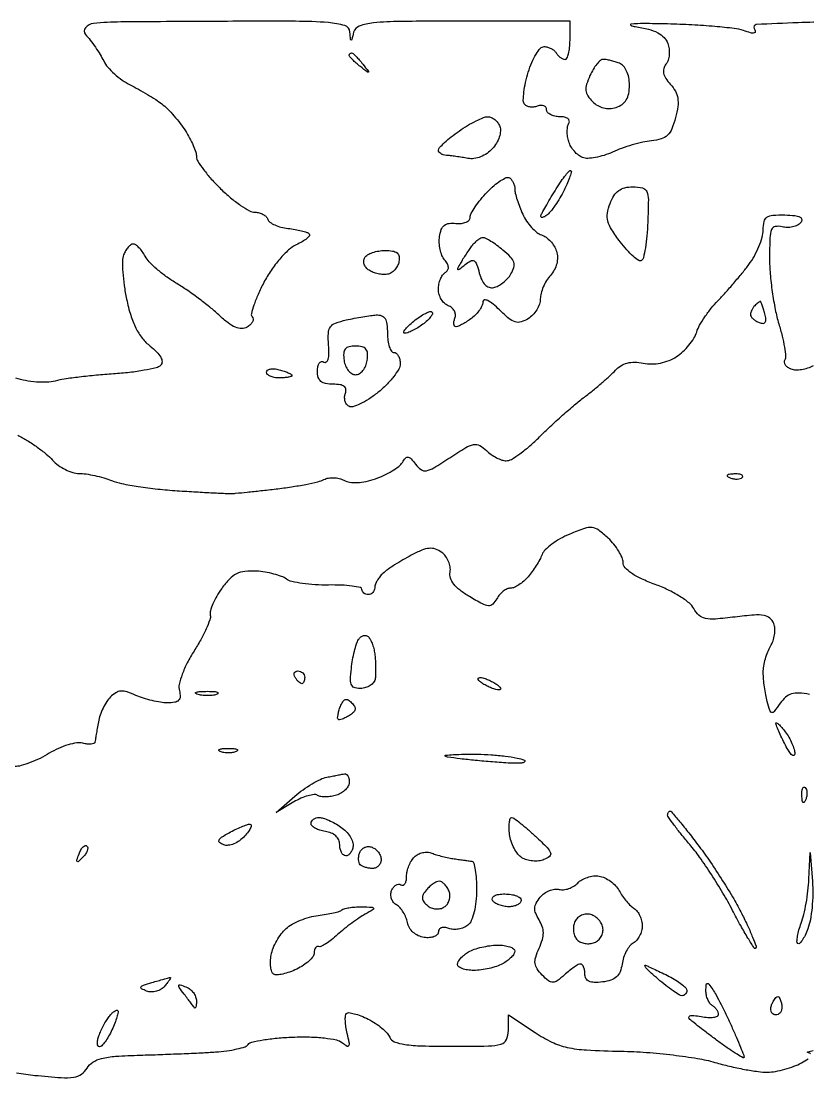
# Model space of a CAD drawing. Extents: x 0 to 102, y 0 to 135.
# Drawn here: x 45.47 to 55.92, y 121.33 to 135.36 of the extents above; entities that cross this region are included whole.
import ezdxf

# ---------------------------------------------------------------- set-up
doc = ezdxf.new("R2010")
doc.units = 0
doc.header["$MEASUREMENT"] = 0

msp = doc.modelspace()

# ---------------------------------------------------------------- linework, layer by layer
for points in [[(56.617752, 135.355532, 0.0071), (55.79221, 135.338575, 0.004756), (55.236876, 135.313986, 0.569448), (55.209736, 135.262074, -0.108081), (55.223662, 135.222486, -0.39356), (55.209402, 135.202802, -0.115924), (55.162134, 135.204546, -0.015686), (55.066679, 135.233974, 0.052988), (54.942905, 135.262244, 0.007789), (54.686814, 135.288739, 0.008719), (54.382035, 135.310133, 0.00739), (54.0594, 135.322353, 0.003707), (53.739758, 135.327361, 0.022525), (53.574414, 135.321275, 0.748598), (53.571201, 135.305726, 0.086642), (53.628372, 135.287002, -0.024291), (53.804513, 135.252722, -0.05865), (53.92861, 135.206302, -0.082012), (54.011856, 135.14448, -0.105951), (54.062067, 135.0639, -0.058417), (54.079042, 134.991216, -0.050584), (54.079954, 134.912872, -0.053201), (54.065672, 134.840838, -0.093376), (54.037269, 134.787363, 0.100505), (54.007369, 134.729098, 0.122369), (54.005519, 134.667973, 0.092364), (54.033945, 134.600263, 0.03849), (54.094823, 134.521599, -0.056068), (54.161353, 134.429103, -0.088766), (54.19332, 134.337115, -0.073847), (54.194409, 134.227866, -0.028627), (54.16506, 134.079036, -0.033608), (54.116236, 133.931272, -0.105055), (54.057816, 133.845079, -0.118105), (53.973682, 133.795707, -0.048375), (53.843011, 133.769371, 0.029116), (53.728487, 133.750839, 0.015314), (53.588718, 133.71526, 0.015185), (53.447328, 133.669929, 0.022556), (53.326868, 133.621014, -0.030951), (53.214912, 133.577726, -0.031859), (53.099538, 133.549079, -0.033614), (52.996909, 133.537487, -0.103284), (52.928239, 133.548609, -0.077463), (52.874193, 133.579627, -0.045657), (52.820463, 133.631404, -0.044408), (52.775067, 133.694471, -0.057013), (52.74586, 133.759658, -0.040488), (52.73025, 133.827426, -0.038187), (52.725351, 133.898175, -0.040572), (52.730962, 133.961554, -0.096339), (52.747632, 134.005643, 0.200291), (52.752782, 134.037921, 0.182232), (52.73372, 134.065926, 0.105242), (52.689231, 134.084891, 0.048345), (52.626193, 134.091, -0.051794), (52.559544, 134.097923, -0.071699), (52.503169, 134.11851, -0.091703), (52.465285, 134.148908, -0.179829), (52.452, 134.184651, 0.154099), (52.441982, 134.216384, 0.15229), (52.415519, 134.236793, 0.114223), (52.375317, 134.241936, 0.066643), (52.327809, 134.230646, -0.06528), (52.276676, 134.218348, -0.071545), (52.225727, 134.220243, -0.080739), (52.182745, 134.235504, -0.129448), (52.154692, 134.262155, -0.148833), (52.14144, 134.312359, -0.022071), (52.150073, 134.417981, -0.023238), (52.172232, 134.545422, -0.01812), (52.207674, 134.68146, -0.027453), (52.254631, 134.811719, -0.038302), (52.311523, 134.921684, -0.042784), (52.369612, 134.99978, -0.214646), (52.418098, 135.0216, -0.068718), (52.463485, 135.015333, -0.052518), (52.510097, 134.996749, -0.053418), (52.550887, 134.969375, -0.080028), (52.5789, 134.937, 0.050749), (52.603757, 134.904638, 0.047926), (52.635069, 134.877251, 0.051514), (52.667807, 134.858511, 0.104621), (52.696693, 134.8524, 0.291668), (52.722029, 134.868554, 0.045787), (52.742957, 134.926954, 0.038798), (52.757456, 135.008938, 0.024374), (52.7622, 135.1062), (52.7622, 135.36), (51.344303, 135.36, 0.00242), (50.507388, 135.355949, 0.022908), (50.149385, 135.336065, 0.060067), (49.963184, 135.294175, 0.248406), (49.887717, 135.21195, -0.00213), (49.861682, 135.11403, -0.351265), (49.853287, 135.107896, -0.379848), (49.846147, 135.114827, -0.00224), (49.839214, 135.214112, 0.314104), (49.770732, 135.299856, 0.052744), (49.552301, 135.340233, 0.018782), (49.115253, 135.357652, 0.001633), (48.002464, 135.356554, 0.001143), (46.796374, 135.348667, 0.023321), (46.432292, 135.328455, 0.187357), (46.323762, 135.272982, 0.383105), (46.324103, 135.184609, -0.020728), (46.38787, 135.107992, -0.01274), (46.456781, 135.012917, -0.012767), (46.520259, 134.915216, -0.022201), (46.567136, 134.830667, 0.062672), (46.621587, 134.74882, 0.030947), (46.709039, 134.659367, 0.030128), (46.812639, 134.576512, 0.038546), (46.917564, 134.514, -0.011687), (47.02772, 134.456143, -0.008585), (47.14715, 134.3871, -0.008684), (47.257962, 134.317827, -0.019045), (47.339687, 134.2602, -0.033488), (47.413821, 134.195285, -0.016166), (47.500091, 134.10311, -0.015951), (47.584163, 134.00085, -0.022041), (47.65242, 133.903627, -0.020031), (47.708526, 133.807425, -0.020858), (47.755942, 133.708312, -0.02109), (47.789584, 133.619565, -0.080212), (47.799, 133.561246, 0.14255), (47.816869, 133.499843, 0.019782), (47.89324, 133.389624, 0.021336), (47.996969, 133.263474, 0.016618), (48.119817, 133.135269, 0.01968), (48.252722, 133.015336, 0.023789), (48.386765, 132.914023, 0.0234), (48.505484, 132.840768, 0.127196), (48.578067, 132.822, -0.063831), (48.632957, 132.814964, -0.063632), (48.684359, 132.794309, -0.069541), (48.724679, 132.763783, -0.116057), (48.746922, 132.727734, 0.160108), (48.775214, 132.689677, 0.048192), (48.838703, 132.65352, 0.042832), (48.922261, 132.624359, 0.035221), (49.015242, 132.607464, -0.01562), (49.109299, 132.594154, -0.019211), (49.195995, 132.575655, -0.017939), (49.266622, 132.555, -0.116778), (49.297903, 132.535697, -0.366654), (49.299942, 132.511048, -0.063374), (49.265564, 132.473917, -0.043702), (49.204707, 132.431387, -0.023774), (49.123551, 132.389644, 0.07989), (49.024333, 132.323647, 0.028885), (48.906543, 132.201351, 0.027707), (48.790486, 132.049783, 0.029081), (48.693925, 131.88867, 0.015847), (48.617754, 131.731023, 0.023991), (48.562611, 131.589034, 0.020852), (48.529287, 131.473479, 0.261866), (48.541107, 131.431293, -0.195361), (48.552788, 131.403629, -0.120807), (48.54474, 131.368754, -0.085269), (48.517148, 131.331489, -0.052484), (48.473865, 131.298004, -0.13999), (48.401939, 131.277679, -0.099971), (48.319527, 131.294561, -0.064165), (48.220328, 131.352615, -0.023195), (48.095615, 131.458518, 0.017517), (47.9753, 131.563062, 0.009859), (47.822499, 131.681804, 0.00983), (47.663346, 131.795723, 0.015839), (47.52298, 131.885675, -0.022626), (47.394776, 131.970309, -0.02164), (47.272755, 132.067378, -0.02217), (47.17273, 132.16237, -0.068975), (47.118153, 132.237361, 0.032355), (47.079702, 132.299229, 0.039181), (47.03574, 132.351519, 0.043201), (46.992841, 132.388171, 0.156429), (46.959075, 132.399, 0.154438), (46.927368, 132.388967, 0.056814), (46.891867, 132.357425, 0.049494), (46.858334, 132.311623, 0.041687), (46.832191, 132.257467, 0.090336), (46.816737, 132.175444, 0.017955), (46.821213, 132.025625, 0.018467), (46.839392, 131.849231, 0.016267), (46.871085, 131.666967, 0.024005), (46.926168, 131.453642, 0.041535), (46.994693, 131.283912, 0.049338), (47.079756, 131.149828, 0.06016), (47.184639, 131.044674, -0.029908), (47.273008, 130.966175, -0.070311), (47.325895, 130.895774, -0.115882), (47.342423, 130.836781, -0.209963), (47.324555, 130.790915, -0.137507), (47.265293, 130.757603, -0.01418), (47.106948, 130.72378, -0.01681), (46.912234, 130.694658, -0.012674), (46.696712, 130.675317, 0.007194), (46.4704, 130.657505, 0.007043), (46.243081, 130.633085, 0.006962), (46.044261, 130.606075, 0.026256), (45.921143, 130.580931, -0.05449), (45.812714, 130.56509, -0.027104), (45.673703, 130.567591, -0.026533), (45.52839, 130.585886, -0.035134), (45.399187, 130.618675, -0.056593)], [(45.425724, 129.863215, -0.021432), (45.55261, 129.791442, -0.016298), (45.685347, 129.702522, -0.016565), (45.804522, 129.6108, -0.036639), (45.887462, 129.531602, 0.051805), (45.963355, 129.463403, 0.040577), (46.057941, 129.405747, 0.041803), (46.155919, 129.3663, 0.074939), (46.241505, 129.3534, -0.036547), (46.332342, 129.346751, -0.017407), (46.447685, 129.325651, -0.017151), (46.567252, 129.295115, -0.023322), (46.672543, 129.258936, 0.045043), (46.804665, 129.219855, 0.011172), (47.027126, 129.180473, 0.011335), (47.284816, 129.14673, 0.011148), (47.5452, 129.124481, 0.001128), (47.794416, 129.109338, 0.001559), (48.018167, 129.096949, 0.000974), (48.206419, 129.087482, 0.019232), (48.2643, 129.086912, 0.01741), (48.319856, 129.090441, 0.001255), (48.473156, 129.105941, 0.001759), (48.655914, 129.125532, 0.001329), (48.8565, 129.148288, 0.009017), (49.060304, 129.175692, 0.01049), (49.252911, 129.209285, 0.009579), (49.4142, 129.244136, 0.060095), (49.493185, 129.273148, -0.076912), (49.552632, 129.292752, -0.051109), (49.624416, 129.297272, -0.050406), (49.696931, 129.287055, -0.067479), (49.758661, 129.262725, 0.092888), (49.834186, 129.23728, 0.047305), (49.934605, 129.23274, 0.040675), (50.052022, 129.24817, 0.029275), (50.179476, 129.283513, 0.026928), (50.293558, 129.32946, 0.027516), (50.401194, 129.387113, 0.028596), (50.48857, 129.447396, 0.093445), (50.534857, 129.499818, -0.047898), (50.576748, 129.556946, -0.250015), (50.612162, 129.569969, -0.178215), (50.651301, 129.549076, -0.024096), (50.710781, 129.475456, 0.081824), (50.782751, 129.404806, 0.20369), (50.853446, 129.389666, 0.089456), (50.952647, 129.428068, 0.009206), (51.165445, 129.563324, -0.010385), (51.377074, 129.697138, -0.087535), (51.481938, 129.737623, -0.174749), (51.562001, 129.725344, -0.071926), (51.651214, 129.658672, 0.041336), (51.71269, 129.606599, 0.035907), (51.784765, 129.562571, 0.037567), (51.856194, 129.532246, 0.081778), (51.914777, 129.5226, 0.133903), (51.982796, 129.541148, 0.022283), (52.097475, 129.615792, 0.023067), (52.227584, 129.718383, 0.018618), (52.357696, 129.83985, -0.009181), (52.498918, 129.976766, -0.006424), (52.662821, 130.126036, -0.006484), (52.82362, 130.265057, -0.013405), (52.953481, 130.3686, 0.008688), (53.070438, 130.460063, 0.007515), (53.19002, 130.559988, 0.007583), (53.295661, 130.653823, 0.021785), (53.365026, 130.723134, -0.0684), (53.438083, 130.783675, -0.075843), (53.522322, 130.819688, -0.068678), (53.62037, 130.83106, -0.043958), (53.734518, 130.818506, 0.051644), (53.847294, 130.807851, 0.046314), (53.964192, 130.819764, 0.046151), (54.077315, 130.853073, 0.050405), (54.178895, 130.905869, 0.04378), (54.262234, 130.971562, 0.032519), (54.342232, 131.057307, 0.033208), (54.407524, 131.148893, 0.061478), (54.445558, 131.231796, -0.050863), (54.484132, 131.320799, -0.020939), (54.553203, 131.43283, -0.020459), (54.637957, 131.547796, -0.024723), (54.726924, 131.648091, 0.010598), (54.825246, 131.752819, 0.006198), (54.938762, 131.882177, 0.006196), (55.049203, 132.014507, 0.010458), (55.13805, 132.128472, 0.033573), (55.210909, 132.241113, 0.02857), (55.272485, 132.36862, 0.029573), (55.315085, 132.491531, 0.068736), (55.3284, 132.587928, -0.053152), (55.340141, 132.69806, -0.191449), (55.378737, 132.755613, -0.134753), (55.456302, 132.782516, -0.021994), (55.616907, 132.786047, -0.01731), (55.750299, 132.778487, -0.092568), (55.820126, 132.758722, -0.281069), (55.840602, 132.726233, -0.178003), (55.825296, 132.682684, -0.106033), (55.7824, 132.648752, -0.060992), (55.719925, 132.626924, -0.056845), (55.648567, 132.619713, -0.060808), (55.579089, 132.629101, 0.110508), (55.489786, 132.632286, 0.257567), (55.439768, 132.591119, 0.086672), (55.417384, 132.483497, 0.008039), (55.413, 132.210813, 0.021504), (55.421885, 132.004317, 0.013591), (55.449122, 131.764699, 0.013646), (55.488799, 131.530257, 0.024353), (55.535967, 131.340503, -0.013552), (55.579878, 131.178844, -0.018578), (55.609967, 131.031154, -0.015517), (55.626253, 130.909232, -0.165316), (55.615205, 130.86116, 0.171237), (55.608512, 130.830421, 0.12013), (55.621231, 130.797026, 0.090752), (55.652297, 130.765875, 0.059908), (55.697127, 130.742188, 0.087699), (55.757887, 130.730411, 0.041904), (55.837513, 130.735774, 0.039832), (55.922036, 130.755621, 0.045316), (55.998589, 130.788062, -0.047452)], [(55.944658, 126.420087, 0.031797), (55.803112, 126.437671, 0.088751), (55.704102, 126.426032, 0.107052), (55.626233, 126.382745, 0.059857), (55.553577, 126.301654, -0.008749), (55.473263, 126.191155, -0.272292), (55.44321, 126.178693, -0.290744), (55.419092, 126.199192, -0.009673), (55.382624, 126.325501, -0.01933), (55.362639, 126.413599, -0.011886), (55.345621, 126.518624, -0.011913), (55.333718, 126.623466, -0.020801), (55.329555, 126.710798, -0.042285), (55.336221, 126.795555, -0.027014), (55.357513, 126.892117, -0.027094), (55.388893, 126.985182, -0.044745), (55.426352, 127.059141, 0.058502), (55.459741, 127.129812, 0.046015), (55.479272, 127.212282, 0.047376), (55.483003, 127.29353, 0.079572), (55.468956, 127.360219, 0.127742), (55.4181, 127.431377, 0.132832), (55.339763, 127.467499, 0.062469), (55.207209, 127.473225, 0.010672), (54.955684, 127.447237, -0.01097), (54.693009, 127.420256, -0.070414), (54.559969, 127.428272, -0.135492), (54.475703, 127.471088, -0.08519), (54.407425, 127.558816, 0.102258), (54.344728, 127.63398, 0.028461), (54.218798, 127.722913, 0.027465), (54.061438, 127.809504, 0.025741), (53.892145, 127.880416, -0.020401), (53.709773, 127.954528, -0.043261), (53.577064, 128.029329, -0.059517), (53.493535, 128.102385, -0.185403), (53.4672, 128.170965, 0.10179), (53.453684, 128.23667, 0.035666), (53.409198, 128.322735, 0.033654), (53.345307, 128.413057, 0.033432), (53.269746, 128.494205, 0.028275), (53.142976, 128.600474, 0.134596), (53.055738, 128.634665, 0.109945), (52.954216, 128.623138, 0.015929), (52.758465, 128.548578, 0.029293), (52.634354, 128.487959, 0.031183), (52.52086, 128.414367, 0.032833), (52.43217, 128.339171, 0.109306), (52.390289, 128.275823, -0.03291), (52.360271, 128.210747, -0.01572), (52.313726, 128.131206, -0.015508), (52.259714, 128.050865, -0.021303), (52.205969, 127.982396, -0.035712), (52.148565, 127.92431, -0.036063), (52.083657, 127.87519, -0.038489), (52.02103, 127.841076, -0.105853), (51.972102, 127.8306, 0.110453), (51.92659, 127.820422, 0.054103), (51.875614, 127.789299, 0.049884), (51.827329, 127.743782, 0.051293), (51.789525, 127.690002, -0.070179), (51.73473, 127.617972, -0.217701), (51.678783, 127.597447, -0.103893), (51.59836, 127.620934, -0.010792), (51.425771, 127.7181, -0.02983), (51.301144, 127.802267, -0.062985), (51.218312, 127.884117, -0.08645), (51.175048, 127.96463, -0.125782), (51.169407, 128.044658, 0.086142), (51.169953, 128.112666, 0.060427), (51.148409, 128.186326, 0.059291), (51.109204, 128.254216, 0.074459), (51.057613, 128.305255, 0.073188), (50.974083, 128.349301, 0.108509), (50.892253, 128.359415, 0.076607), (50.793851, 128.334695, 0.022211), (50.652066, 128.267346, 0.010742), (50.542553, 128.206183, 0.009892), (50.432679, 128.138726, 0.009939), (50.337148, 128.074724, 0.032003), (50.27741, 128.026993, 0.040382), (50.235468, 127.982147, 0.03721), (50.199998, 127.929948, 0.039335), (50.175525, 127.878478, 0.091555), (50.1678, 127.836643, -0.09221), (50.161364, 127.80204, -0.096076), (50.142949, 127.772626, -0.099376), (50.115478, 127.752942, -0.106313), (50.0832, 127.746, -0.077272), (50.05088, 127.751025, -0.089962), (50.023451, 127.765582, -0.100774), (50.005115, 127.787239, -0.126087), (49.9986, 127.812661, 0.353451), (49.977684, 127.838554, 0.019653), (49.868131, 127.857643, 0.023228), (49.724728, 127.870116, 0.0141), (49.55445, 127.87218, -0.018191), (49.375871, 127.875805, -0.021042), (49.206562, 127.89258, -0.020636), (49.065919, 127.918478, -0.104423), (48.993851, 127.951657, 0.071838), (48.929938, 127.986251, 0.024096), (48.828429, 128.018153, 0.023406), (48.711189, 128.043084, 0.024713), (48.594239, 128.056392, 0.040951), (48.442915, 128.053672, 0.090835), (48.332479, 128.021796, 0.087165), (48.237728, 127.951828, 0.035532), (48.135429, 127.827832, 0.024393), (48.069822, 127.725476, 0.028176), (48.017881, 127.621915, 0.029019), (47.984511, 127.530644, 0.124338), (47.98192, 127.473229, -0.13798), (47.977409, 127.410617, -0.019081), (47.928019, 127.288489, -0.020679), (47.856365, 127.14524, -0.016179), (47.767341, 126.995887, 0.024335), (47.678089, 126.840443, 0.029797), (47.610865, 126.687025, 0.031773), (47.571022, 126.553448, 0.12112), (47.572292, 126.467137, -0.062651), (47.582541, 126.389132, -0.199191), (47.563055, 126.341419, -0.16074), (47.511619, 126.315222, -0.038098), (47.41436, 126.3078, -0.038405), (47.322211, 126.314889, -0.020069), (47.209178, 126.337059, -0.019841), (47.094427, 126.369248, -0.028598), (46.996156, 126.407403, 0.028599), (46.878825, 126.452958, 0.094393), (46.796871, 126.463251, 0.119852), (46.728089, 126.441833, 0.061319), (46.656413, 126.38587, 0.055427), (46.607182, 126.32432, 0.02892), (46.559507, 126.238302, 0.028366), (46.520293, 126.143323, 0.038458), (46.496625, 126.053617, 0.001621), (46.481366, 125.968716, 0.001908), (46.467481, 125.888204, 0.001672), (46.456239, 125.820111, 0.011886), (46.451687, 125.78697, -0.273862), (46.437864, 125.768687, -0.074939), (46.401297, 125.759768, -0.053796), (46.349374, 125.760695, -0.03262), (46.288976, 125.772346, 0.103882), (46.209265, 125.776236, 0.03396), (46.093982, 125.749709, 0.032154), (45.96647, 125.701955, 0.031223), (45.844826, 125.637842, -0.023417), (45.722075, 125.570679, -0.022102), (45.591227, 125.513866, -0.022685), (45.470961, 125.474002, -0.068322), (45.385552, 125.462116, 0.081647)], [(45.410532, 121.393098, 0.014833), (45.654321, 121.361401, 0.007215), (46.003749, 121.331556, 0.051956), (46.172513, 121.337136, 0.117376), (46.273114, 121.376219, 0.114469), (46.346416, 121.45672, -0.124675), (46.421418, 121.535831, -0.081144), (46.537884, 121.585354, -0.043561), (46.7259, 121.614356, -0.009555), (47.052895, 121.629694, 0.002005), (47.317857, 121.638115, 0.001624), (47.602039, 121.649213, 0.001641), (47.864045, 121.661158, 0.004252), (48.0528, 121.671994, 0.017343), (48.202575, 121.687103, 0.022806), (48.337688, 121.711804, 0.021205), (48.44566, 121.74155, 0.159307), (48.488031, 121.772262, -0.18311), (48.534651, 121.802869, -0.014073), (48.684484, 121.831777, -0.017833), (48.870292, 121.855462, -0.012606), (49.080231, 121.869319, -0.016104), (49.302035, 121.871204, -0.022534), (49.499758, 121.857585, -0.023164), (49.65803, 121.83202, -0.119187), (49.737683, 121.794157, 0.033423), (49.799928, 121.750267, 0.4323), (49.824478, 121.757029, 0.17405), (49.830106, 121.796585, 0.01017), (49.802673, 121.91719, -0.022758), (49.785048, 122.004821, -0.029841), (49.777442, 122.086095, -0.030384), (49.77923, 122.152068, -0.176177), (49.793722, 122.183122, -0.232261), (49.825531, 122.193981, -0.031475), (49.896733, 122.180258, -0.030944), (49.984576, 122.151616, -0.021424), (50.080028, 122.109002, -0.029423), (50.175489, 122.054145, -0.029697), (50.263542, 121.988617, -0.031098), (50.332929, 121.922492, -0.09551), (50.367081, 121.867635, 0.215101), (50.427349, 121.807937, 0.052533), (50.566078, 121.772229, 0.03005), (50.795076, 121.752284, 0.007097), (51.179035, 121.747444, 0.003737), (51.681036, 121.751995, 0.062678), (51.845328, 121.775437, 0.220547), (51.917821, 121.836629, 0.109329), (51.9444, 121.956731), (51.9444, 122.164801), (52.297685, 121.93095, 0.032858), (52.522791, 121.802355, 0.059725), (52.722688, 121.732985, 0.040529), (52.980611, 121.698292, 0.008288), (53.440776, 121.681665, -0.01348), (53.776601, 121.666038, -0.011203), (54.132579, 121.631809, -0.01136), (54.457331, 121.585717, -0.02981), (54.686761, 121.533615, 0.012944), (54.879074, 121.483068, 0.011816), (55.079667, 121.440836, 0.011917), (55.260634, 121.411624, 0.037182), (55.383721, 121.403998, 0.039614), (55.491291, 121.413883, 0.024147), (55.615899, 121.441631, 0.024126), (55.737522, 121.481346, 0.03888), (55.836, 121.5279, 0.018403), (55.92402, 121.582609, 0.105303)], [(55.957624, 121.647898, 0.141772), (55.9206, 121.663377, -0.810927), (55.919573, 121.674306, -0.029831), (55.99251, 121.69232, -0.012008)]]:
    msp.add_lwpolyline(points, format="xyb")
for points in [[(49.861341, 134.937, -0.184603), (49.879302, 134.930135, -0.013803), (49.918007, 134.89351, -0.017649), (49.962587, 134.845666, -0.012436), (50.009391, 134.78895, -0.001576), (50.083846, 134.693394, -0.377591), (50.0832, 134.6832, -0.377591), (50.073006, 134.682554, -0.001576), (49.97745, 134.757009, -0.012436), (49.920734, 134.803813, -0.017649), (49.87289, 134.848393, -0.013803), (49.836265, 134.887098, -0.184603), (49.8294, 134.905059, -0.099038), (49.831838, 134.917249, -0.097945), (49.838783, 134.927617, -0.097945), (49.849151, 134.934562, -0.099038)], [(53.204667, 134.8524, 0.181381), (53.167625, 134.838505, 0.040689), (53.119798, 134.789354, 0.037158), (53.070652, 134.719945, 0.028586), (53.027383, 134.637775, 0.03129), (52.982873, 134.521282, 0.100837), (52.974518, 134.439179, 0.119191), (52.999349, 134.368271, 0.052871), (53.062063, 134.29068, 0.065416), (53.12976, 134.238707, 0.071419), (53.20665, 134.207861, 0.071408), (53.289122, 134.199891, 0.065367), (53.373167, 134.214906, 0.076153), (53.454351, 134.255062, 0.104395), (53.509829, 134.314447, 0.090591), (53.541517, 134.397955, 0.045528), (53.5518, 134.51065, 0.047595), (53.542351, 134.609686, 0.060467), (53.514267, 134.697053, 0.070557), (53.471363, 134.763594, 0.123324), (53.417981, 134.801049, 0.017326), (53.360916, 134.820707, 0.01522), (53.300119, 134.837316, 0.015472), (53.244321, 134.848934, 0.043616)], [(51.670914, 134.091, -0.104835), (51.716539, 134.081327, -0.066654), (51.762976, 134.052798, -0.062606), (51.803154, 134.01067, -0.067667), (51.830416, 133.960949, -0.116343), (51.838783, 133.899233, -0.05658), (51.82211, 133.820977, -0.051668), (51.785066, 133.739389, -0.051574), (51.732062, 133.667074, -0.058402), (51.660334, 133.604346, -0.056042), (51.575078, 133.55888, -0.058878), (51.486384, 133.535254, -0.082443), (51.404551, 133.537038, 0.006335), (51.328172, 133.550436, 0.005319), (51.246891, 133.562748, 0.00537), (51.172398, 133.572408, 0.014711), (51.11955, 133.577113, -0.057736), (51.079214, 133.584234, -0.074974), (51.045294, 133.600192, -0.09208), (51.02278, 133.622156, -0.160647), (51.015262, 133.64685, -0.18527), (51.02936, 133.681203, -0.016852), (51.096282, 133.747577, -0.020046), (51.18461, 133.823114, -0.014331), (51.289021, 133.90065, -0.017227), (51.401308, 133.973519, -0.0197), (51.513524, 134.035085, -0.019241), (51.611915, 134.079487, -0.09666)], [(52.7739, 133.3743, -0.275425), (52.779605, 133.351755, -0.014646), (52.755432, 133.278548, -0.019587), (52.719037, 133.189348, -0.012672), (52.67034, 133.089027, -0.018167), (52.612537, 132.986551, -0.01925), (52.548484, 132.890556, -0.019259), (52.487223, 132.812498, -0.078485), (52.441626, 132.773289, -0.037725), (52.406663, 132.755168, -0.164474), (52.383742, 132.753406, -0.343356), (52.374473, 132.765349, -0.106646), (52.379629, 132.789074, -0.021618), (52.401976, 132.833101, -0.003057), (52.4524, 132.921365, -0.00348), (52.513473, 133.025095, -0.002956), (52.579365, 133.133788, -0.011848), (52.644936, 133.235061, -0.020457), (52.704802, 133.315603, -0.016279), (52.755202, 133.373925, -0.426033)], [(51.957346, 133.279299, -0.089507), (51.98478, 133.254643, -0.053237), (52.007952, 133.217167, -0.051057), (52.023685, 133.173438, -0.060913), (52.029, 133.129973, 0.060923), (52.035752, 133.074767, 0.015911), (52.060064, 132.988668, 0.015928), (52.094271, 132.891624, 0.015681), (52.13475, 132.796439, 0.039334), (52.185826, 132.705572, 0.036532), (52.251654, 132.621406, 0.038621), (52.321589, 132.555358, 0.091933), (52.384222, 132.521445, -0.081003), (52.443227, 132.491133, -0.049037), (52.501663, 132.438392, -0.047625), (52.550811, 132.372849, -0.060298), (52.582198, 132.30401, -0.074275), (52.59506, 132.223827, -0.064304), (52.58505, 132.139143, -0.062082), (52.553192, 132.057028, -0.060441), (52.501925, 131.984426, 0.04689), (52.450427, 131.915526, 0.035275), (52.406917, 131.831462, 0.036096), (52.37709, 131.745767, 0.065789), (52.3674, 131.672439, -0.084372), (52.355513, 131.602493, -0.053114), (52.319913, 131.527425, -0.05157), (52.267582, 131.458871, -0.064466), (52.205743, 131.408144, -0.066831), (52.111474, 131.365504, -0.149114), (52.033561, 131.365872, -0.10042), (51.949356, 131.411977, -0.021075), (51.825043, 131.52623, 0.023264), (51.740832, 131.602948, 0.055814), (51.670344, 131.649216, 0.135122), (51.625622, 131.658315, 0.394463), (51.606, 131.637313, -0.10461), (51.595554, 131.587929, -0.043701), (51.56251, 131.528053, -0.040731), (51.514596, 131.467949, -0.041785), (51.45795, 131.416967, -0.016977), (51.39681, 131.373746, -0.019448), (51.335531, 131.336804, -0.018949), (51.28163, 131.309713, -0.096197), (51.249105, 131.301891, -0.234452), (51.229736, 131.310456, -0.138644), (51.219243, 131.33406, -0.083752), (51.220139, 131.370915, -0.04377), (51.232817, 131.415183, 0.112844), (51.239681, 131.463308, 0.100215), (51.225545, 131.511949, 0.094184), (51.192499, 131.553625, 0.086758), (51.145562, 131.581728, -0.098443), (51.095181, 131.613501, -0.066862), (51.052505, 131.666453, -0.063949), (51.023645, 131.731584, -0.072472), (51.0138, 131.799152, -0.048296), (51.020373, 131.867047, -0.046935), (51.039858, 131.933103, -0.050765), (51.068493, 131.987827, -0.108852), (51.102508, 132.020839, 0.103707), (51.135801, 132.052498, 0.161933), (51.146741, 132.090146, 0.119685), (51.133878, 132.135471, 0.04452), (51.096014, 132.190375, -0.078417), (51.061528, 132.248404, -0.041468), (51.036978, 132.328673, -0.03997), (51.025068, 132.417007, -0.04912), (51.028729, 132.500093, -0.054014), (51.0522, 132.591963, -0.134994), (51.092453, 132.647591, -0.13838), (51.154767, 132.674011, -0.057971), (51.246724, 132.674947, 0.050506), (51.319473, 132.674605, 0.07565), (51.380965, 132.690126, 0.101945), (51.422052, 132.718322, 0.19392), (51.4368, 132.754918, -0.125211), (51.450265, 132.807846, -0.023225), (51.502731, 132.894447, -0.023608), (51.575319, 132.992278, -0.019611), (51.661246, 133.089313, -0.023856), (51.752441, 133.175835, -0.03525), (51.840809, 133.241758, -0.038364), (51.915828, 133.282137, -0.247544)], [(53.596353, 133.1604, -0.060078), (53.723322, 133.145089, -0.236742), (53.781556, 133.095544, -0.102974), (53.802742, 132.98867, -0.007728), (53.795306, 132.691044, -0.012461), (53.783348, 132.508329, -0.018036), (53.762965, 132.347862, -0.013852), (53.738136, 132.21884, -0.202555), (53.711873, 132.181859, -0.294287), (53.674386, 132.182565, -0.031535), (53.60204, 132.238056, -0.030832), (53.517049, 132.321967, -0.01964), (53.428471, 132.429098, -0.02115), (53.316005, 132.59025, -0.077342), (53.266194, 132.704032, -0.102131), (53.260388, 132.810051, -0.053669), (53.293963, 132.938283, -0.050162), (53.34553, 133.041438, -0.093638), (53.409003, 133.109499, -0.098526), (53.490555, 133.147605, -0.060247)], [(51.606986, 132.4836, 0.116924), (51.57642, 132.476353, 0.039809), (51.537148, 132.452536, 0.037005), (51.496415, 132.418317, 0.034965), (51.460331, 132.37785, 0.012107), (51.423837, 132.328226, 0.006665), (51.381504, 132.265887, 0.006641), (51.340223, 132.201475, 0.010573), (51.306833, 132.1452, 0.008142), (51.268119, 132.074011, 0.469449), (51.273184, 132.061896, 0.244215), (51.291628, 132.065292, 0.004883), (51.368518, 132.126324, -0.044881), (51.44273, 132.176118, -0.264687), (51.48781, 132.175386, -0.178946), (51.521984, 132.133377, -0.02072), (51.556981, 132.014953, 0.045222), (51.589137, 131.922961, 0.088873), (51.633014, 131.859367, 0.118396), (51.686769, 131.826123, 0.128854), (51.748005, 131.822329, 0.076689), (51.80688, 131.843653, 0.041169), (51.871541, 131.886283, 0.039788), (51.931762, 131.94179, 0.0496), (51.977632, 132.00245, 0.066195), (52.01552, 132.088181, 0.15281), (52.014173, 132.157854, 0.112842), (51.971434, 132.227979, 0.027886), (51.871578, 132.3197, 0.014675), (51.790354, 132.382459, 0.018479), (51.711469, 132.435454, 0.016815), (51.643302, 132.474572, 0.122441)], [(50.305896, 132.3144, -0.037161), (50.40607, 132.306945, -0.131943), (50.464595, 132.281442, -0.185678), (50.491214, 132.236042, -0.088577), (50.490282, 132.167322, -0.073222), (50.470042, 132.10945, -0.064316), (50.433286, 132.05698, -0.067104), (50.38629, 132.017616, -0.097854), (50.336028, 131.998228, -0.06034), (50.279311, 131.995245, -0.036828), (50.212844, 132.004721, -0.036477), (50.147372, 132.024127, -0.052743), (50.093511, 132.051247, -0.077993), (50.053356, 132.087005, -0.088921), (50.028247, 132.131871, -0.098763), (50.021841, 132.178698, -0.123788), (50.035054, 132.220341, -0.124156), (50.072304, 132.256474, -0.047254), (50.138593, 132.28677, -0.043101), (50.220213, 132.307446, -0.040511)], [(55.290333, 131.6376, 0.14505), (55.280149, 131.634582, 0.01758), (55.260818, 131.621033, 0.019691), (55.238539, 131.602799, 0.015038), (55.2156, 131.5812, 0.047326), (55.194014, 131.555089, 0.037485), (55.175767, 131.523317, 0.038685), (55.163257, 131.490969, 0.073055), (55.1592, 131.463351, 0.152189), (55.167545, 131.436568, 0.057498), (55.193664, 131.406728, 0.050129), (55.231634, 131.378649, 0.042571), (55.276525, 131.356881, 0.079381), (55.327164, 131.346195, 0.270094), (55.35596, 131.361115, 0.172357), (55.365117, 131.401349, 0.034565), (55.351258, 131.47473, 0.009869), (55.333608, 131.537161, 0.015677), (55.315792, 131.589757, 0.009638), (55.299165, 131.631723, 0.302308)], [(50.929067, 131.496501, -0.305688), (50.933891, 131.472053, -0.061802), (50.910647, 131.431639, -0.046113), (50.866999, 131.383602, -0.027433), (50.807147, 131.334583, -0.020475), (50.738618, 131.288656, -0.022259), (50.668407, 131.249845, -0.022436), (50.605744, 131.222192, -0.092949), (50.565258, 131.2146, -0.479455), (50.553704, 131.228986, -0.107382), (50.568978, 131.262163, -0.043183), (50.615755, 131.314253, -0.017884), (50.687178, 131.376518, -0.021643), (50.766767, 131.435524, -0.033568), (50.840618, 131.478554, -0.036038), (50.90085, 131.503201, -0.281881)], [(50.18895, 131.458391, -0.10672), (50.258407, 131.448239, -0.168383), (50.304347, 131.410215, -0.107035), (50.329707, 131.336775, -0.029819), (50.337, 131.2146, 0.031626), (50.343156, 131.117373, 0.048861), (50.361851, 131.035354, 0.06271), (50.389091, 130.978529, 0.254951), (50.4216, 130.9608, -0.170565), (50.453878, 130.949459, -0.094254), (50.481348, 130.91731, -0.074788), (50.499928, 130.869384, -0.055194), (50.506198, 130.81275, -0.131091), (50.486822, 130.740124, -0.033934), (50.41893, 130.63856, -0.032138), (50.322826, 130.529283, -0.027941), (50.209119, 130.427662, -0.024362), (50.088816, 130.340912, -0.0341), (49.97305, 130.276483, -0.036316), (49.875524, 130.238982, -0.21525), (49.822654, 130.24587, -0.111002), (49.79195, 130.275921, -0.081909), (49.772863, 130.31965, -0.07661), (49.768047, 130.370084, -0.077324), (49.778677, 130.419457, 0.123736), (49.784997, 130.471784, 0.20741), (49.762781, 130.509264, 0.122616), (49.707878, 130.531366, 0.034688), (49.615245, 130.5378, -0.046108), (49.515833, 130.546987, -0.128418), (49.452907, 130.576591, -0.149422), (49.418068, 130.629887, -0.070697), (49.4064, 130.711993, -0.048316), (49.412518, 130.775152, -0.105938), (49.431524, 130.819586, -0.183346), (49.459631, 130.838521, -0.198485), (49.49209, 130.833226, 0.30758), (49.524785, 130.83464, 0.165381), (49.548695, 130.869366, 0.066715), (49.559551, 130.945319, 0.022168), (49.55554, 131.057938, -0.028463), (49.551904, 131.215919, -0.144043), (49.579339, 131.298703, -0.153845), (49.646163, 131.350498, -0.033877), (49.7871, 131.391995, -0.007421), (49.895123, 131.414317, -0.006297), (50.009836, 131.434758, -0.006357), (50.114804, 131.450733, -0.017705)], [(49.914, 131.0454, 0.054436), (49.826599, 131.035856, 0.16992), (49.777, 131.005163, 0.159873), (49.7556, 130.948814, 0.046777), (49.760066, 130.85505, 0.062417), (49.779875, 130.782275, 0.072525), (49.816436, 130.720615, 0.08408), (49.863489, 130.679095, 0.139711), (49.914, 130.6647, 0.139711), (49.964511, 130.679095, 0.08408), (50.011564, 130.720615, 0.072525), (50.048125, 130.782275, 0.062417), (50.067934, 130.85505, 0.046777), (50.0724, 130.948814, 0.159873), (50.051, 131.005163, 0.16992), (50.001401, 131.035856, 0.054436)], [(48.8988, 130.731513, -0.016817), (48.963636, 130.712206, -0.025621), (49.018297, 130.690736, -0.023188), (49.059298, 130.669813, -0.269386), (49.068, 130.654833, -0.326917), (49.058732, 130.642173, -0.029396), (49.018297, 130.631927, -0.029316), (48.963658, 130.624741, -0.018041), (48.8988, 130.6224, -0.043375), (48.834027, 130.62803, -0.063112), (48.779303, 130.644925, -0.082769), (48.742253, 130.669767, -0.206609), (48.7296, 130.69908, -0.24384), (48.742928, 130.724783, -0.106581), (48.779303, 130.740237, -0.070464), (48.833969, 130.742901, -0.040966)], [(54.94065, 129.346721, 0.018894), (54.877511, 129.341726, 0.168741), (54.852828, 129.32977, 0.470617), (54.854287, 129.314352, 0.054073), (54.889537, 129.295609, 0.051402), (54.935803, 129.282408, 0.05415), (54.982972, 129.279242, 0.060344), (55.024029, 129.285939, 0.126455), (55.051688, 129.302288, 0.296942), (55.055597, 129.320803, 0.208169), (55.040154, 129.336424, 0.077125), (54.999547, 129.345791, 0.028489)], [(50.085434, 127.182321, -0.076446), (50.112663, 127.143408, -0.029599), (50.138284, 127.082601, -0.028461), (50.158711, 127.012273, -0.031337), (50.170228, 126.9423, -0.011103), (50.176053, 126.868019, -0.007905), (50.179412, 126.784601, -0.007985), (50.180087, 126.704884, -0.016819), (50.177542, 126.643053, -0.122185), (50.160879, 126.592422, -0.085126), (50.120541, 126.547432, -0.07697), (50.063112, 126.514827, -0.072012), (49.997175, 126.500154, -0.069847), (49.909064, 126.505825, -0.223863), (49.863217, 126.540262, -0.130319), (49.846364, 126.613241, -0.019383), (49.857165, 126.765117, -0.016926), (49.87366, 126.879186, -0.016786), (49.897869, 126.992199, -0.016897), (49.925661, 127.089442, -0.060423), (49.952739, 127.148038, -0.078312), (49.982659, 127.182856, -0.113427), (50.018513, 127.201464, -0.133791), (50.05453, 127.20099, -0.132895)], [(49.147607, 126.7308, -0.093332), (49.181807, 126.72436, -0.09642), (49.210882, 126.705949, -0.099167), (49.230342, 126.67848, -0.105053), (49.2372, 126.6462, -0.042167), (49.234464, 126.613811, -0.061769), (49.226241, 126.586451, -0.081139), (49.214159, 126.567899, -0.210953), (49.199893, 126.5616, -0.151918), (49.182065, 126.567145, -0.038439), (49.158186, 126.586451, -0.035638), (49.133057, 126.613817, -0.029505), (49.1103, 126.6462, -0.082592), (49.097059, 126.678526, -0.161196), (49.099691, 126.705949, -0.182303), (49.117579, 126.724177, -0.108972)], [(51.5637, 126.643609, -0.067616), (51.604929, 126.638008, -0.024967), (51.660726, 126.619519, -0.024204), (51.720404, 126.59299, -0.026766), (51.7752, 126.5616, -0.027796), (51.8187, 126.529929, -0.102785), (51.839972, 126.503681, -0.335455), (51.83715, 126.487353, -0.190341), (51.8175, 126.479591, -0.067616), (51.776271, 126.485192, -0.024967), (51.720474, 126.503681, -0.024204), (51.660796, 126.53021, -0.026766), (51.606, 126.5616, -0.027796), (51.5625, 126.593271, -0.102785), (51.541228, 126.619519, -0.335455), (51.54405, 126.635847, -0.190341)], [(47.9259, 126.460507, -0.014395), (48.017278, 126.459005, -0.052471), (48.074555, 126.450344, -0.333666), (48.085456, 126.436635, -0.31318), (48.07556, 126.421508, -0.06278), (48.024974, 126.408101, -0.030339), (47.958049, 126.403206, -0.029507), (47.886699, 126.406537, -0.037336), (47.82176, 126.418373, -0.087174), (47.789132, 126.433291, -0.597527), (47.790616, 126.446837, -0.080377), (47.83553, 126.457072, -0.012823)], [(49.861076, 126.309964, -0.064089), (49.898367, 126.261656, -0.177685), (49.905837, 126.220062, -0.161429), (49.8847, 126.180823, -0.0508), (49.831143, 126.139677, -0.022732), (49.781876, 126.112241, -0.033576), (49.736232, 126.093183, -0.035642), (49.699152, 126.083431, -0.247714), (49.681809, 126.088791, -0.215624), (49.674969, 126.106928, -0.027486), (49.680045, 126.149369, -0.028186), (49.692339, 126.201789, -0.019925), (49.711742, 126.259078, -0.042896), (49.742942, 126.323314, -0.177969), (49.775898, 126.350001, -0.21676), (49.81388, 126.346247, -0.065086)], [(55.621809, 125.92212, -0.031843), (55.669511, 125.849927, -0.027674), (55.71017, 125.768863, -0.028659), (55.738719, 125.691197, -0.069578), (55.748188, 125.631, -0.280368), (55.735667, 125.60961, -0.321217), (55.712597, 125.612558, -0.066673), (55.672652, 125.661064, -0.018761), (55.623979, 125.74642, -0.007634), (55.575575, 125.842791, -0.010157), (55.534724, 125.931894, -0.007714), (55.503424, 126.007153, -0.094961), (55.4976, 126.03754, -0.572934), (55.507338, 126.043249, -0.059674), (55.534087, 126.023765, -0.030216), (55.574072, 125.981833, -0.013419)], [(48.222, 125.702242, -0.017491), (48.297416, 125.699603, -0.078554), (48.340308, 125.689707, -0.447206), (48.345464, 125.675415, -0.174857), (48.32775, 125.659571, -0.057986), (48.279527, 125.646345, -0.037979), (48.222, 125.641969, -0.037979), (48.164473, 125.646345, -0.057986), (48.11625, 125.659571, -0.174857), (48.098536, 125.675415, -0.447206), (48.103692, 125.689707, -0.078554), (48.146584, 125.699603, -0.017491)], [(51.52845, 125.625054, -0.013653), (51.716299, 125.617483, -0.01402), (51.901792, 125.599691, -0.013882), (52.06151, 125.57532, -0.055897), (52.1559, 125.547064, -0.561883), (52.159209, 125.524308, -0.159689), (52.116969, 125.507697, -0.027134), (51.968022, 125.507145, -0.007372), (51.7329, 125.522518, -0.004332), (51.503396, 125.542929, -0.006575), (51.304304, 125.565021, -0.002844), (51.135383, 125.586994, -0.14554), (51.10545, 125.600509, -0.661303), (51.109263, 125.612376, -0.008343), (51.215166, 125.620296, -0.011578), (51.355093, 125.625169, -0.006156)], [(49.76595, 125.365679, -0.197641), (49.790102, 125.360515, -0.111823), (49.810762, 125.338213, -0.080298), (49.824739, 125.30155, -0.051035), (49.8294, 125.256001, -0.122487), (49.816884, 125.205675, -0.070054), (49.77992, 125.1547, -0.063169), (49.725362, 125.11082, -0.061037), (49.660957, 125.08134, -0.037715), (49.590376, 125.06467, -0.03698), (49.517623, 125.058645, -0.039417), (49.453167, 125.063171, -0.101516), (49.409547, 125.079155, 0.167228), (49.362165, 125.08986, 0.040204), (49.281908, 125.07446, 0.036886), (49.187609, 125.040713, 0.02938), (49.09154, 124.991167), (48.8565, 124.851902), (49.107291, 125.068744, -0.023066), (49.215951, 125.154267, -0.021233), (49.334999, 125.231961, -0.021771), (49.447038, 125.292042, -0.063126), (49.530291, 125.319872, -0.000556), (49.600875, 125.333843, -0.000579), (49.670552, 125.347471, -0.000556), (49.730835, 125.359119, -0.002535)], [(55.887113, 125.185087, -0.126455), (55.903461, 125.157429, -0.060344), (55.910158, 125.116372, -0.05415), (55.906992, 125.069203, -0.051402), (55.893791, 125.022938, -0.054073), (55.875048, 124.987687, -0.470617), (55.85963, 124.986228, -0.168741), (55.847674, 125.010911, -0.018894), (55.842679, 125.07405, -0.028489), (55.843609, 125.132947, -0.077125), (55.852976, 125.173554, -0.208169), (55.868597, 125.188997, -0.296942)], [(49.429876, 124.785, -0.078224), (49.483612, 124.776541, -0.025189), (49.559255, 124.747842, -0.024427), (49.641472, 124.70692, -0.025088), (49.71855, 124.658504, -0.04883), (49.786221, 124.600504, -0.050503), (49.840508, 124.531088, -0.055752), (49.87439, 124.461195, -0.122033), (49.880122, 124.402378, -0.057693), (49.866946, 124.353048, -0.071375), (49.843391, 124.311788, -0.085541), (49.813522, 124.284577, -0.153548), (49.781798, 124.27602, -0.175378), (49.751516, 124.288413, -0.087684), (49.725794, 124.321542, -0.069717), (49.708367, 124.369873, -0.05176), (49.7025, 124.426396, 0.110006), (49.688833, 124.487765, 0.09821), (49.650096, 124.540444, 0.086406), (49.589281, 124.579301, 0.063862), (49.51215, 124.600534, -0.038382), (49.439279, 124.616662, -0.053191), (49.377715, 124.64275, -0.065793), (49.335401, 124.674156, -0.202946), (49.3218, 124.706284, -0.136188), (49.330131, 124.736302, -0.100305), (49.353547, 124.761877, -0.086553), (49.388574, 124.779092, -0.071155)], [(51.985669, 124.785, -0.158107), (52.017495, 124.774678, -0.008958), (52.101205, 124.71168, -0.013009), (52.199114, 124.631023, -0.009124), (52.305249, 124.535399, -0.008812), (52.460504, 124.385088, -0.110497), (52.50391, 124.316444, -0.318796), (52.490547, 124.268805, -0.078586), (52.416062, 124.225835, -0.066301), (52.346198, 124.209182, -0.047136), (52.265591, 124.208586, -0.047437), (52.187005, 124.223018, -0.070798), (52.123251, 124.251319, -0.087283), (52.068971, 124.300215, -0.044514), (52.018948, 124.3775, -0.042416), (51.980267, 124.468816, -0.049296), (51.959931, 124.560883, -0.021821), (51.953454, 124.6468, -0.036504), (51.956449, 124.719166, -0.043167), (51.966999, 124.771043, -0.33247)], [(54.091536, 124.8696, -0.2219), (54.111605, 124.860232, -0.002091), (54.218086, 124.732046, -0.006484), (54.339375, 124.580831, -0.004089), (54.477219, 124.40133, -0.012059), (54.628231, 124.190952, -0.008258), (54.789831, 123.945344, -0.008328), (54.937754, 123.703413, -0.016666), (55.044961, 123.506608, -0.008065), (55.124857, 123.340928, -0.012826), (55.18724, 123.19643, -0.006693), (55.234109, 123.075057, -0.293119), (55.228532, 123.049532, -0.47915), (55.208744, 123.051682, -0.005109), (55.125669, 123.184583, -0.011084), (55.029619, 123.349921, -0.006448), (54.921364, 123.552286, 0.014239), (54.794109, 123.781509, 0.010333), (54.640072, 124.029437, 0.010453), (54.483941, 124.258879, 0.022387), (54.352111, 124.42763, -0.006731), (54.239953, 124.562289, -0.009898), (54.145384, 124.683832, -0.005669), (54.069564, 124.7878, -0.155935), (54.0594, 124.819598, -0.062412), (54.061796, 124.838717, -0.080649), (54.06884, 124.854912, -0.098038), (54.07928, 124.865751, -0.153353)], [(48.510062, 124.697402, -0.393223), (48.525697, 124.683959, -0.133255), (48.52067, 124.651493, -0.055855), (48.490223, 124.599547, -0.023455), (48.438663, 124.536905, -0.053311), (48.372114, 124.477504, -0.057924), (48.29626, 124.435425, -0.06508), (48.222352, 124.415702, -0.124946), (48.161824, 124.422866, -0.071408), (48.107729, 124.453052, -0.347509), (48.099612, 124.484795, -0.14635), (48.132606, 124.523241, -0.016177), (48.233223, 124.583363, -0.013664), (48.315514, 124.626091, -0.015211), (48.397159, 124.662666, -0.01466), (48.468294, 124.689559, -0.073377)], [(46.344461, 124.406539, -0.20742), (46.3547, 124.38063, -0.082976), (46.347029, 124.342442, -0.063152), (46.323465, 124.29826, -0.043285), (46.286698, 124.25484, -0.011214), (46.230816, 124.201809, -0.400052), (46.21447, 124.202206, -0.286372), (46.210061, 124.221244, -0.008399), (46.239339, 124.302199, -0.036269), (46.264887, 124.356986, -0.070189), (46.294046, 124.395424, -0.120343), (46.321773, 124.412125, -0.278911)], [(50.132501, 124.389907, -0.078231), (50.178336, 124.363508, -0.065192), (50.21718, 124.322795, -0.066719), (50.243445, 124.27454, -0.09156), (50.2524, 124.226049, -0.094654), (50.243807, 124.181065, -0.096806), (50.219265, 124.142818, -0.098907), (50.182642, 124.117215, -0.103603), (50.1396, 124.1082, -0.039712), (50.092703, 124.111931, -0.035371), (50.04508, 124.123055, -0.037116), (50.003603, 124.139352, -0.084402), (49.976229, 124.158771, -0.127472), (49.959998, 124.186357, -0.058805), (49.953283, 124.227765, -0.052743), (49.956254, 124.275544, -0.049772), (49.96913, 124.322629, -0.104986), (49.994895, 124.362333, -0.099156), (50.035053, 124.389123, -0.096438), (50.083424, 124.398846, -0.093393)], [(50.926819, 124.312296, 0.023821), (50.988422, 124.290221, 0.012056), (51.067826, 124.268045, 0.011947), (51.151083, 124.249048, 0.017424), (51.2253, 124.236644, -0.001275), (51.294732, 124.227334, -0.001313), (51.363436, 124.217758, -0.001268), (51.422952, 124.20915, -0.005594), (51.45795, 124.203597, -0.295045), (51.482835, 124.180767, -0.02242), (51.502762, 124.087184, -0.025169), (51.51681, 123.965175, -0.016078), (51.5214, 123.822459, -0.02736), (51.513076, 123.670451, -0.033645), (51.488109, 123.530612, -0.036832), (51.451094, 123.418004, -0.122321), (51.405223, 123.355699, -0.075099), (51.350577, 123.322734, -0.055741), (51.282746, 123.303117, -0.056022), (51.212678, 123.299032, -0.078337), (51.151423, 123.312092, 0.058863), (51.097139, 123.325884, 0.115136), (51.052971, 123.32154, 0.161458), (51.024601, 123.300087, 0.151952), (51.0138, 123.265367, -0.198507), (50.999002, 123.229563, -0.105773), (50.958139, 123.203012, -0.076975), (50.896847, 123.189833, -0.050005), (50.824314, 123.192866, -0.073433), (50.747043, 123.215783, -0.072966), (50.679505, 123.260089, -0.075717), (50.629556, 123.320193, -0.089864), (50.603384, 123.3891, 0.051036), (50.582939, 123.458695, 0.041668), (50.547702, 123.527893, 0.043268), (50.503934, 123.586584, 0.080331), (50.457983, 123.623987, -0.095134), (50.418072, 123.658474, -0.08332), (50.3915, 123.706856, -0.082966), (50.382103, 123.761457, -0.093089), (50.391679, 123.813851, -0.065349), (50.41554, 123.857851, -0.096117), (50.447579, 123.887802, -0.122561), (50.482478, 123.899219, -0.157749), (50.515065, 123.891221, 0.204858), (50.5437, 123.88691, 0.180711), (50.568553, 123.904363, 0.103234), (50.585384, 123.944706, 0.047415), (50.5908, 124.001687, -0.055706), (50.598376, 124.069479, -0.038762), (50.621165, 124.143126, -0.039126), (50.654573, 124.211278, -0.062935), (50.694169, 124.262329, -0.079987), (50.74334, 124.297863, -0.063729), (50.80515, 124.319647, -0.064459), (50.869678, 124.325003, -0.086667)], [(55.982132, 123.933832, -0.024356), (55.987348, 123.768562, -0.019605), (55.977333, 123.591044, -0.020026), (55.955021, 123.42752, -0.046952), (55.922216, 123.308749, -0.020174), (55.884304, 123.219988, -0.037743), (55.845557, 123.152229, -0.0524), (55.811381, 123.111622, -0.408685), (55.788966, 123.111834, -0.211254), (55.777507, 123.141464, -0.028997), (55.784638, 123.208901, -0.029185), (55.803408, 123.292178, -0.020824), (55.833633, 123.382874, 0.033003), (55.868122, 123.495427, 0.014434), (55.899533, 123.648422, 0.014211), (55.923652, 123.813356, 0.018437), (55.935849, 123.965657), (55.951098, 124.3197)], [(51.026814, 123.939, 0.108839), (50.99062, 123.931027, 0.039018), (50.944305, 123.90502, 0.036468), (50.896328, 123.867589, 0.035671), (50.853916, 123.823325, 0.050984), (50.813351, 123.762851, 0.1396), (50.802649, 123.713021, 0.146213), (50.819961, 123.666495, 0.057936), (50.867544, 123.616664, 0.077607), (50.919248, 123.585824, 0.073949), (50.978761, 123.571557, 0.075261), (51.038891, 123.575325, 0.085396), (51.092415, 123.596901, 0.099225), (51.132498, 123.634346, 0.081312), (51.158537, 123.686987, 0.079319), (51.166842, 123.746451, 0.086938), (51.155683, 123.803562, 0.0461), (51.130106, 123.855376, 0.052516), (51.096389, 123.899215, 0.059921), (51.060037, 123.929251, 0.14369)], [(53.149179, 124.007303, -0.073741), (53.222571, 123.984946, -0.047094), (53.299343, 123.939236, -0.046374), (53.367756, 123.878768, -0.062738), (53.41626, 123.8121, 0.026792), (53.459715, 123.74236, 0.021988), (53.513175, 123.672729, 0.022533), (53.568119, 123.613013, 0.05325), (53.61525, 123.575246, -0.090253), (53.655747, 123.537584, -0.052068), (53.689936, 123.480233, -0.049768), (53.71316, 123.413324, -0.058725), (53.721, 123.3468, -0.065994), (53.712181, 123.280276, -0.054007), (53.686114, 123.213367, -0.055837), (53.647689, 123.156098, -0.087839), (53.602239, 123.118354, 0.096931), (53.554586, 123.077306, 0.044738), (53.50976, 123.008445, 0.042044), (53.474179, 122.925124, 0.045519), (53.454189, 122.8392, -0.058219), (53.427598, 122.736736, -0.116133), (53.380468, 122.668061, -0.108949), (53.305377, 122.624959, -0.047404), (53.19225, 122.600931, -0.032073), (53.08371, 122.595452, -0.103603), (53.013608, 122.611139, -0.165427), (52.974168, 122.648216, -0.122711), (52.9596, 122.706681, 0.040938), (52.955439, 122.757419, 0.060373), (52.942918, 122.800272, 0.079383), (52.924536, 122.82938, 0.215515), (52.902811, 122.8392, 0.128038), (52.871756, 122.831115, 0.019366), (52.816484, 122.797371, 0.020646), (52.753083, 122.751327, 0.016541), (52.688678, 122.696805, -0.02291), (52.591572, 122.6167, -0.159688), (52.534078, 122.597184, -0.1728), (52.478598, 122.616292, -0.02788), (52.392063, 122.69368, -0.048516), (52.324793, 122.775445, -0.120205), (52.298211, 122.847769, -0.104252), (52.306097, 122.93072, -0.031255), (52.35165, 123.049918, 0.033008), (52.394718, 123.163806, 0.074725), (52.408123, 123.254736, 0.085198), (52.393597, 123.337966, 0.05392), (52.350594, 123.426873, -0.043667), (52.306578, 123.513316, -0.109685), (52.295014, 123.582683, -0.112733), (52.313996, 123.649241, -0.047632), (52.36658, 123.726512, -0.063667), (52.420976, 123.777279, -0.057644), (52.488181, 123.814747, -0.061202), (52.557454, 123.834006, -0.101522), (52.617788, 123.830779, 0.088589), (52.677771, 123.826027, 0.057388), (52.745991, 123.840733, 0.055557), (52.811662, 123.871485, 0.067723), (52.864217, 123.914351, -0.076033), (52.919538, 123.957969, -0.050187), (52.993762, 123.990724, -0.049503), (53.074451, 124.008462, -0.066582)], [(51.897107, 123.7698, -0.037227), (51.980016, 123.763619, -0.055981), (52.050005, 123.744949, -0.073461), (52.097846, 123.717609, -0.230178), (52.1136, 123.6852, -0.186414), (52.101124, 123.652901, -0.089706), (52.065364, 123.625451, -0.069539), (52.01223, 123.606842, -0.049547), (51.949393, 123.6006, -0.046881), (51.882702, 123.606867, -0.046318), (51.818063, 123.625451, -0.050262), (51.764712, 123.652751, -0.111412), (51.7329, 123.6852, -0.253782), (51.731059, 123.717754, -0.1651), (51.757839, 123.745493, -0.083483), (51.815752, 123.76399, -0.035659)], [(49.99155, 123.598027, -0.004554), (50.132322, 123.595088, -0.273161), (50.152972, 123.582046, -0.397463), (50.147326, 123.562591, -0.006626), (50.0409, 123.501874, 0.023055), (49.962112, 123.453427, 0.010473), (49.863485, 123.383261, 0.010345), (49.762392, 123.304803, 0.013975), (49.674534, 123.229496, -0.018822), (49.594885, 123.162553, -0.026375), (49.51865, 123.109434, -0.025018), (49.453722, 123.073474, -0.206143), (49.420734, 123.07185, 0.193075), (49.399242, 123.071333, 0.14324), (49.380736, 123.056058, 0.09585), (49.368237, 123.026908, 0.053544), (49.3641, 122.98839, -0.16073), (49.348309, 122.940536, -0.046311), (49.295658, 122.881706, -0.041428), (49.220283, 122.822551, -0.033928), (49.131107, 122.772109, -0.025858), (49.036559, 122.732665, -0.032295), (48.945138, 122.706479, -0.033943), (48.868126, 122.695112, -0.159393), (48.825202, 122.7055, -0.172774), (48.79988, 122.737133, -0.050844), (48.785415, 122.798559, -0.044442), (48.782252, 122.875915, -0.035243), (48.79214, 122.959018, -0.04958), (48.818868, 123.049256, -0.031369), (48.866623, 123.148177, -0.031361), (48.926406, 123.240394, -0.049379), (48.98974, 123.310237, -0.057695), (49.069557, 123.367256, -0.029649), (49.180594, 123.420313, -0.029016), (49.302827, 123.461971, -0.038653), (49.417933, 123.484488, 0.012598), (49.524593, 123.499639, 0.016359), (49.621363, 123.519156, 0.014064), (49.700098, 123.540089, 0.124999), (49.730688, 123.558288, -0.137755), (49.759753, 123.574608, -0.021665), (49.82477, 123.587415, -0.022677), (49.90477, 123.595913, -0.018065)], [(53.021823, 123.500131, 0.092546), (52.961522, 123.500474, 0.081292), (52.902117, 123.479386, 0.08156), (52.8527, 123.440548, 0.09416), (52.821211, 123.389666, 0.071134), (52.807561, 123.329858, 0.060571), (52.810064, 123.26513, 0.062889), (52.827559, 123.205472, 0.093908), (52.85808, 123.16068, 0.093908), (52.902872, 123.130159, 0.062889), (52.96253, 123.112664, 0.060571), (53.027258, 123.110161, 0.071134), (53.087066, 123.123811, 0.09416), (53.137948, 123.1553, 0.08156), (53.176786, 123.204717, 0.081292), (53.197874, 123.264122, 0.092546), (53.197531, 123.324423, 0.083965), (53.175679, 123.382869, 0.065109), (53.134212, 123.436812, 0.065109), (53.080269, 123.478279, 0.083965)], [(51.79635, 123.090427, -0.033336), (51.885468, 123.085468, -0.051372), (51.960659, 123.068267, -0.066934), (52.012471, 123.042519, -0.248938), (52.029, 123.011377, -0.146758), (52.017777, 122.973964, -0.046488), (51.980931, 122.928004, -0.041844), (51.927985, 122.88171, -0.035873), (51.865362, 122.842177, -0.043057), (51.787071, 122.808582, -0.023296), (51.68603, 122.780326, -0.023039), (51.579726, 122.760977, -0.033505), (51.484662, 122.7546, -0.035232), (51.401526, 122.760465, -0.053513), (51.331362, 122.778216, -0.069883), (51.283201, 122.804169, -0.238631), (51.2676, 122.834996, -0.136202), (51.277836, 122.871874, -0.046271), (51.31109, 122.917106, -0.041926), (51.358997, 122.962692, -0.037354), (51.41565, 123.001624, -0.050507), (51.488919, 123.034915, -0.024102), (51.588551, 123.06328, -0.023606), (51.696429, 123.083129, -0.030935)], [(53.7633, 122.823284, -0.016165), (53.810115, 122.80393, -0.003316), (53.89139, 122.76656, -0.003487), (53.985276, 122.721834, -0.003272), (54.08055, 122.674856, -0.022739), (54.169644, 122.625007, -0.030789), (54.244859, 122.571634, -0.03151), (54.299275, 122.521778, -0.193901), (54.3132, 122.48722, -0.088997), (54.308377, 122.460338, -0.099301), (54.294562, 122.437956, -0.105304), (54.273949, 122.423549, -0.112492), (54.24975, 122.419242, -0.128435), (54.212565, 122.430883, -0.011574), (54.130385, 122.484961, -0.014439), (54.034336, 122.555585, -0.010785), (53.9325, 122.638691, -0.008533), (53.840573, 122.719823, -0.022181), (53.778105, 122.782183, -0.068878), (53.755623, 122.814737, -0.683153)], [(47.449809, 122.661567, -0.6191), (47.454656, 122.65608, -0.041391), (47.442351, 122.631723, -0.024371), (47.416832, 122.594365, -0.011178), (47.380173, 122.548129, -0.08063), (47.330348, 122.504678, -0.071597), (47.267308, 122.477032, -0.072553), (47.199855, 122.468522, -0.087116), (47.137165, 122.480784, -0.03455), (47.070496, 122.511846, -0.427591), (47.06409, 122.536164, -0.177908), (47.094664, 122.560292, -0.011082), (47.2068, 122.594222, -0.00014), (47.290109, 122.617402, -0.000189), (47.365428, 122.638306, -0.000126), (47.428672, 122.655816, -0.002083)], [(47.660134, 122.535985, -0.075796), (47.71322, 122.505751, -0.064713), (47.758208, 122.459591, -0.066826), (47.788635, 122.405174, -0.094374), (47.799, 122.350749, -0.016936), (47.797361, 122.302384, -0.043764), (47.791968, 122.267915, -0.128922), (47.784021, 122.253336, -0.479814), (47.775061, 122.25405, 0.010475), (47.759816, 122.275516, 0.001203), (47.724394, 122.323004, 0.001451), (47.681954, 122.379275, 0.001182), (47.636195, 122.439287, -0.007142), (47.57039, 122.527756, -0.220455), (47.565307, 122.554, -0.43305), (47.581958, 122.563331, -0.014961)], [(54.657974, 122.5008, -0.027454), (54.702387, 122.428921, -0.006403), (54.768606, 122.303499, -0.006584), (54.84116, 122.15698, -0.006416), (54.910479, 122.007336, -0.003751), (54.973364, 121.864009, -0.005485), (55.026389, 121.73682, -0.002808), (55.069443, 121.628528, -0.093468), (55.0746, 121.601181, -0.57212), (55.062684, 121.594175, -0.009492), (54.981408, 121.641454, -0.013909), (54.87907, 121.707578, -0.007634), (54.75735, 121.793877, -0.003123), (54.629686, 121.888582, -0.003537), (54.508441, 121.981055, -0.003226), (54.406485, 122.06102, -0.019468), (54.3555, 122.104885, -0.183497), (54.341606, 122.133039, -0.370103), (54.354868, 122.151873, -0.088245), (54.408556, 122.155765, -0.017869), (54.50355, 122.142434, 0.026851), (54.592734, 122.131548, 0.045545), (54.667859, 122.133296, 0.061241), (54.720092, 122.145891, 0.312587), (54.7362, 122.169139, 0.101803), (54.730069, 122.198938, 0.051953), (54.711349, 122.232435, 0.048563), (54.683961, 122.264266, 0.052468), (54.6516, 122.2893, -0.101161), (54.619281, 122.319724, -0.052761), (54.592232, 122.36825, -0.049393), (54.574075, 122.426043, -0.053738), (54.568295, 122.484643, -0.013413), (54.571188, 122.565226, -0.345275), (54.584811, 122.580521, -0.281732), (54.605882, 122.572325, -0.010559)], [(55.564201, 122.343296, -0.052621), (55.574032, 122.298624, -0.052345), (55.574346, 122.252804, -0.057227), (55.565704, 122.212664, -0.115259), (55.548713, 122.185313, -0.098356), (55.525331, 122.16968, -0.097782), (55.4977, 122.164128, -0.098103), (55.470108, 122.169499, -0.099724), (55.446829, 122.184971, -0.149701), (55.432302, 122.212324, -0.07231), (55.430435, 122.252322, -0.061761), (55.440742, 122.298178, -0.052326), (55.462318, 122.342955, -0.024362), (55.498691, 122.395861, -0.233206), (55.522501, 122.407704, -0.286646), (55.542963, 122.395019, -0.033951)], [(46.752669, 122.221731, -0.255345), (46.759214, 122.199422, -0.018268), (46.742599, 122.134661, -0.022112), (46.715217, 122.05521, -0.014655), (46.677163, 121.966547, -0.020562), (46.632565, 121.880005, -0.028644), (46.585245, 121.806863, -0.028264), (46.541186, 121.753263, -0.206724), (46.511505, 121.74006, -0.285036), (46.492554, 121.751536, -0.104534), (46.484072, 121.783084, -0.064441), (46.487622, 121.83073, -0.034858), (46.503488, 121.88745, -0.022109), (46.529768, 121.951997, -0.014661), (46.565297, 122.023675, -0.014769), (46.603981, 122.09139, -0.027666), (46.639788, 122.143294, -0.028687), (46.673923, 122.182484, -0.047436), (46.7074, 122.2108, -0.063385), (46.735552, 122.225481, -0.292832)]]:
    msp.add_lwpolyline(points, format="xyb", close=True)

doc.saveas('drawing.dxf')
